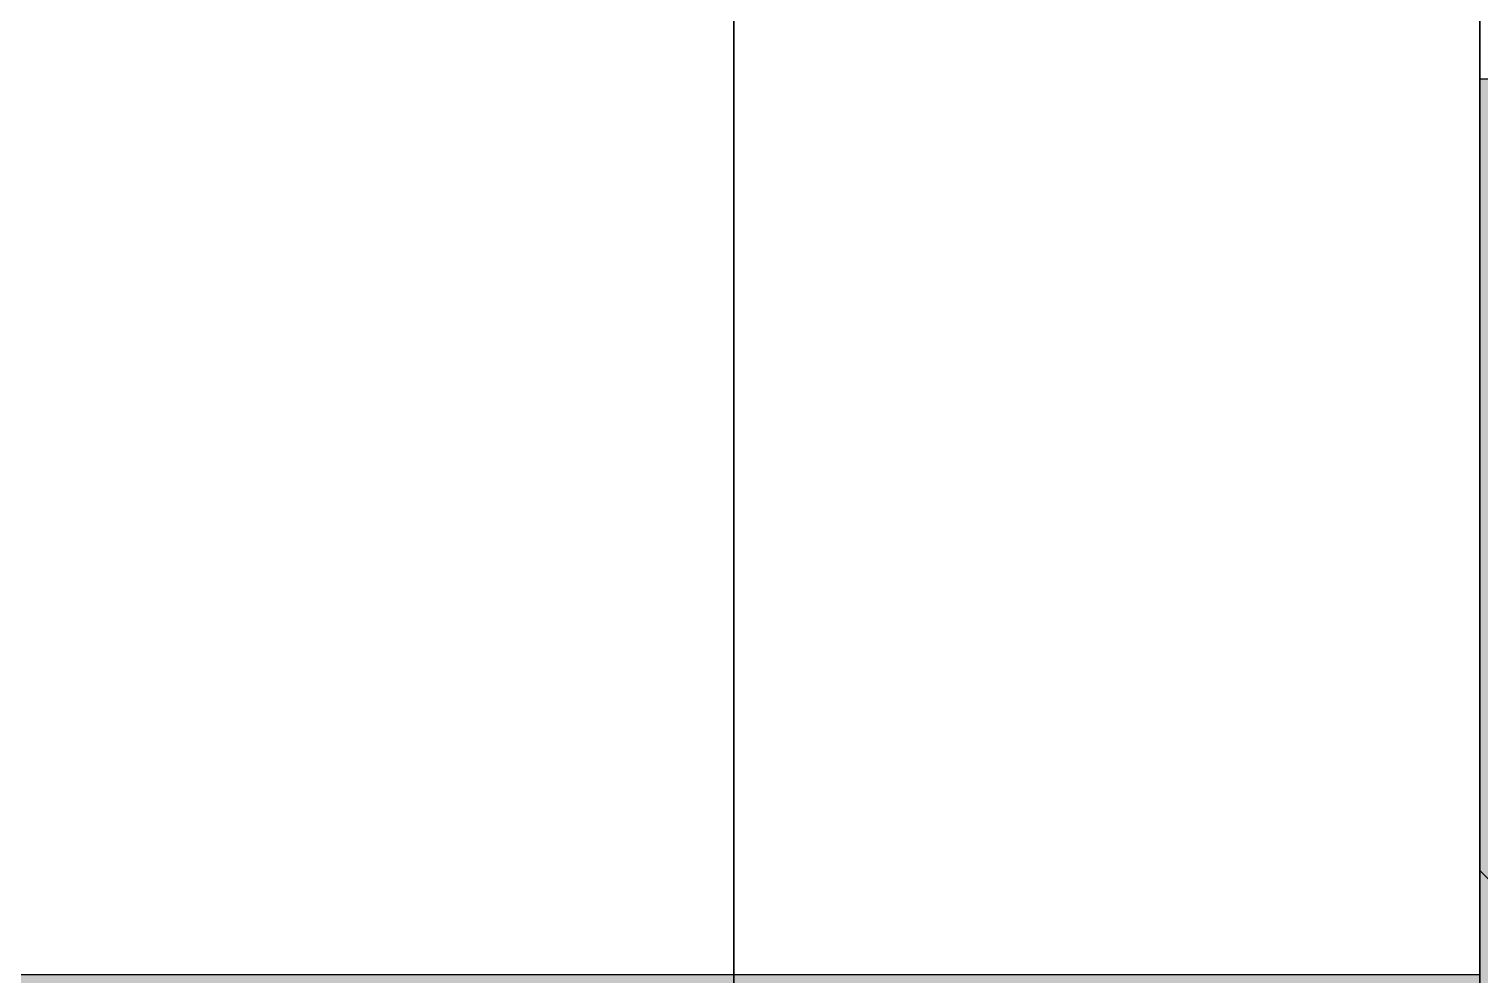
# Model space of a CAD drawing. Extents: x -442114 to -441356, y 420528 to 426243.
# Drawn here: x -441590.96 to -441586.099, y 423953.016 to 423956.184 of the extents above; entities that cross this region are included whole.
import ezdxf

# ---------------------------------------------------------------- set-up
doc = ezdxf.new("R2010")
doc.units = 0
doc.linetypes.add('DASHED2', pattern=[9.525, 6.35, -3.175])
doc.layers.add('GIZLI', color=8, linetype='DASHED2', lineweight=18)
doc.layers.add('GORUNEN', color=7, linetype='Continuous', lineweight=35)

# ---------------------------------------------------------------- blocks, each defined once
blk = doc.blocks.new('DEDEDED')
h = blk.add_hatch()
h.set_pattern_fill('ANSI31', color=4)
h.paths.add_polyline_path([(-441706.1677, 420552.9512), (-441756.1726, 420552.9512), (-441756.1726, 420517.9512), (-441706.1677, 420517.9512)])
blk.add_line((-441706.1677, 420517.9512), (-441706.1677, 420552.9512))
at = {"layer": 'GIZLI', "color": 3}
blk.add_lwpolyline([(-441706.1677, 420546.4512), (-441706.1677, 420523.9512)], dxfattribs=at)
at = {"layer": 'GORUNEN', "color": 3}
blk.add_lwpolyline([(-441706.1677, 420546.4512), (-441706.1677, 420523.9512)], dxfattribs=at)
blk = doc.blocks.new('RFRFRFRFRFRUU')
at = {"true_color": 0xd19cc7}
h = blk.add_hatch(color=9, dxfattribs=at)
h.dxf.hatch_style = 1
h.paths.add_polyline_path([(-441691.6729, 423079.2063), (-441705.9729, 423079.2063), (-441705.9729, 423082.2063), (-441781.7148, 423082.2063), (-441781.7148, 423079.2063), (-441781.7148, 423069.4063), (-441705.9729, 423069.4063), (-441705.9729, 423072.4063), (-441691.6729, 423072.4063, 0.414214), (-441689.6729, 423074.4063), (-441689.6729, 423077.2063, 0.414214)])
for p, q in [((-441781.7148, 423082.2063), (-441705.9729, 423082.2063)), ((-441705.9729, 423082.2063), (-441705.9729, 423079.2063)), ((-441705.9729, 423079.2063), (-441691.6729, 423079.2063))]:
    blk.add_line(p, q)

msp = doc.modelspace()

# ---------------------------------------------------------------- linework, layer by layer
at = {"layer": 'GIZLI', "color": 3}
for points in [[(-441588.5992, 423939.6161), (-441588.5992, 423962.1161)], [(-441586.0992, 423939.6161), (-441586.0992, 423962.1161)]]:
    msp.add_lwpolyline(points, dxfattribs=at)
at = {"layer": 'GORUNEN', "color": 3}
for points in [[(-441588.5992, 423939.6161), (-441588.5992, 423962.1161)], [(-441586.0992, 423939.6161), (-441586.0992, 423962.1161)]]:
    msp.add_lwpolyline(points, dxfattribs=at)

# ---------------------------------------------------------------- block references
at = {"xscale": -1}
for name, p in [('DEDEDED', (-883292.267, 3415.6649)), ('RFRFRFRFRFRUU', (-883292.0721, 873.8104))]:
    msp.add_blockref(name, p, dxfattribs=at)

doc.saveas('drawing.dxf')
